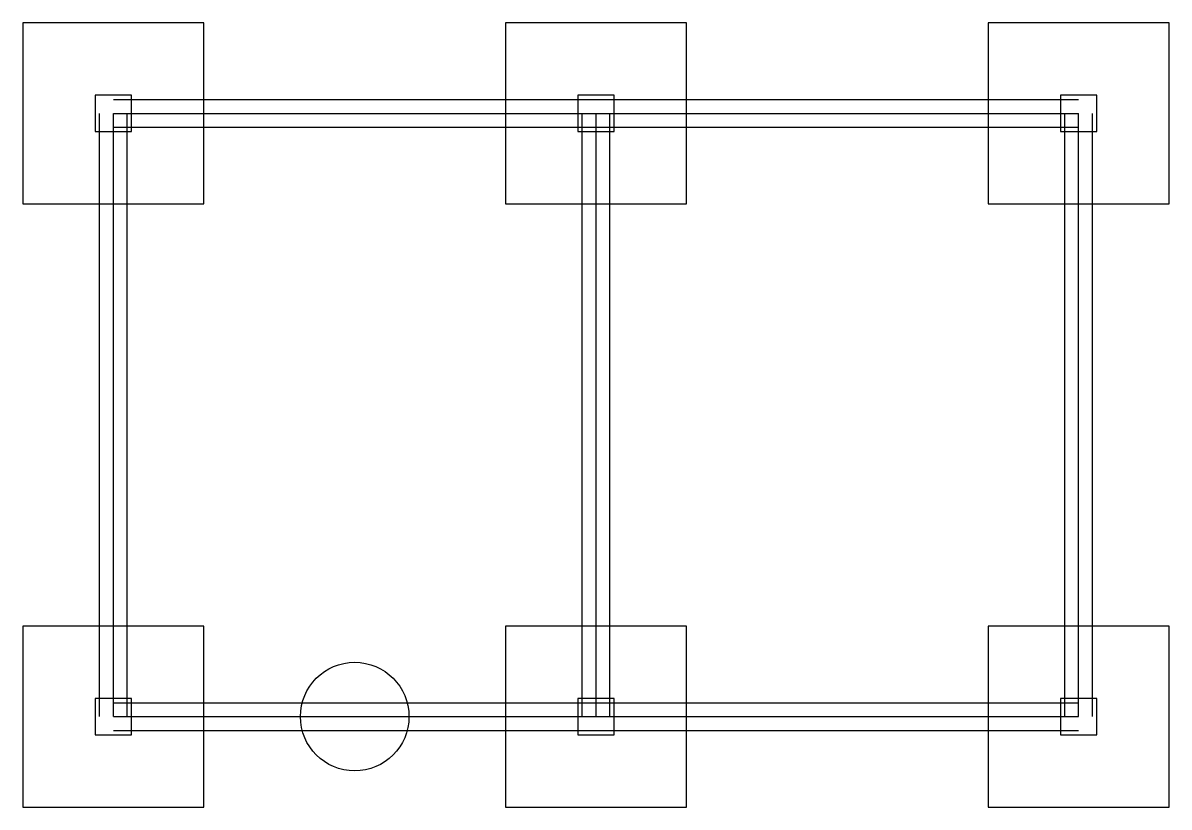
# Model space of a CAD drawing. Header units: metres. Extents: x -750 to 8750, y -750 to 5750.
import ezdxf

# ---------------------------------------------------------------- set-up
doc = ezdxf.new("R2010")
doc.units = ezdxf.units.M
for name, color, linetype in [('BEAMS', 5, 'Continuous'), ('COLUMNS', 1, 'Continuous'), ('DOORS', 2, 'Continuous'), ('FOOTINGS', 3, 'Continuous'), ('WALLS', 7, 'Continuous')]:
    doc.layers.add(name, color=color, linetype=linetype)

msp = doc.modelspace()

# ---------------------------------------------------------------- linework, layer by layer
at = {"layer": 'BEAMS'}
for p, q in [((0, 5000), (4000, 5000)), ((0, 0), (0, 5000)), ((4000, 5000), (8000, 5000)), ((4000, 0), (4000, 5000)), ((8000, 0), (8000, 5000)), ((0, 0), (4000, 0)), ((4000, 0), (8000, 0))]:
    msp.add_line(p, q, dxfattribs=at)
at = {"layer": 'COLUMNS'}
for points in [[(-150, 4850), (150, 4850), (150, 5150), (-150, 5150), (-150, 4850)], [(3850, 4850), (4150, 4850), (4150, 5150), (3850, 5150), (3850, 4850)], [(7850, 4850), (8150, 4850), (8150, 5150), (7850, 5150), (7850, 4850)], [(-150, -150), (150, -150), (150, 150), (-150, 150), (-150, -150)], [(3850, -150), (4150, -150), (4150, 150), (3850, 150), (3850, -150)], [(7850, -150), (8150, -150), (8150, 150), (7850, 150), (7850, -150)]]:
    msp.add_lwpolyline(points, dxfattribs=at)
at = {"layer": 'DOORS'}
msp.add_circle((2000, 0), 450, dxfattribs=at)
at = {"layer": 'FOOTINGS'}
for points in [[(-750, 4250), (750, 4250), (750, 5750), (-750, 5750), (-750, 4250)], [(3250, 4250), (4750, 4250), (4750, 5750), (3250, 5750), (3250, 4250)], [(7250, 4250), (8750, 4250), (8750, 5750), (7250, 5750), (7250, 4250)], [(-750, -750), (750, -750), (750, 750), (-750, 750), (-750, -750)], [(3250, -750), (4750, -750), (4750, 750), (3250, 750), (3250, -750)], [(7250, -750), (8750, -750), (8750, 750), (7250, 750), (7250, -750)]]:
    msp.add_lwpolyline(points, dxfattribs=at)
at = {"layer": 'WALLS'}
for p, q in [((0, 5115), (8000, 5115)), ((-115, 0), (-115, 5000)), ((115, 0), (115, 5000)), ((3885, 0), (3885, 5000)), ((4115, 0), (4115, 5000)), ((7885, 0), (7885, 5000)), ((8115, 0), (8115, 5000)), ((0, 4885), (8000, 4885)), ((0, 115), (8000, 115)), ((0, -115), (8000, -115))]:
    msp.add_line(p, q, dxfattribs=at)

doc.saveas('drawing.dxf')
